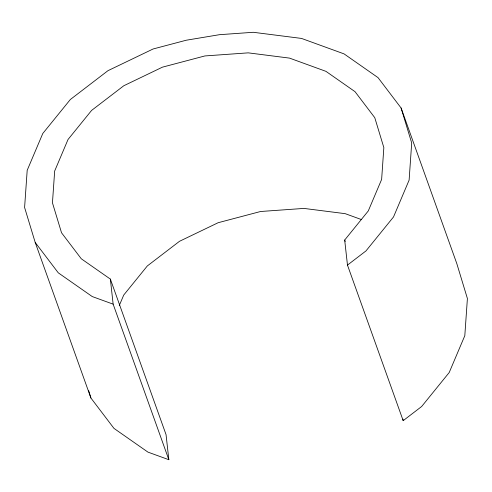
<?xml version="1.0" encoding="UTF-8"?>
<svg xmlns="http://www.w3.org/2000/svg" width="492" height="492" viewBox="0 0 492 492"><rect width="100%" height="100%" fill="white"/><g stroke="black" fill="none" stroke-linecap="round" stroke-linejoin="round"><path stroke-width="0.74" d="M119.273 305.569L123.726 295.059L147.311 265.963L179.518 241.289L218.159 222.71L260.594 211.498L303.933 208.417L345.218 213.669L361.645 219.641M344.689 240.041L368.274 210.945L381.632 179.42L383.846 147.606L374.769 117.674L355.021 91.666L325.944 71.346L289.517 58.111L248.232 52.853L204.893 55.94L162.458 67.152L123.824 85.731L91.61 110.405L68.025 139.5L54.667 171.025L52.453 202.839L61.531 232.771L81.285 258.78L110.362 279.093L166.056 434.657L168.842 459.712L147.938 452.117L113.972 428.384L90.903 398.003L35.203 242.445L24.6 207.483L27.189 170.318L42.786 133.492L70.338 99.507L107.963 70.682L153.098 48.985L186.271 40.221L219.407 34.698L253.288 32.288L301.516 38.425L344.062 53.886L378.028 77.619L401.097 108L456.797 263.558L467.4 298.521L464.811 335.685L449.214 372.512L421.662 406.497L403.176 420.66L347.475 265.096L344.689 240.041L345.206 241.486M347.475 265.096L365.962 250.932L393.514 216.954L409.116 180.121L411.699 142.963L401.097 108M168.842 459.712L113.142 304.154L92.238 296.559L58.271 272.826L35.203 242.445M88.695 390.722L90.903 398.003M403.003 419.141L403.176 420.66M110.362 279.093L113.142 304.154"/></g></svg>
